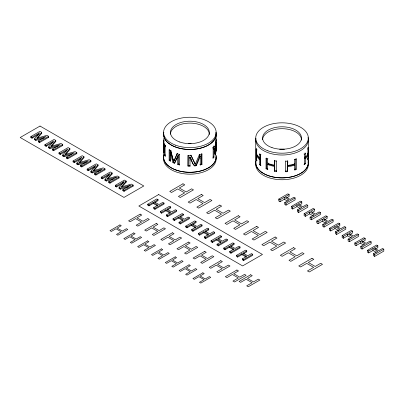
<?xml version="1.0" encoding="UTF-8"?>
<svg xmlns="http://www.w3.org/2000/svg" width="404" height="404" viewBox="0 0 404 404"><rect width="100%" height="100%" fill="white"/><g stroke="black" fill="none" stroke-linecap="round" stroke-linejoin="round"><path stroke-width="0.61" d="M164.519 148.854L164.519 155.06L165.1 156.121L165.655 156.01M177.775 158.333L177.775 164.504L179.472 164.963L179.704 164.655M189.996 159.676L190.001 160.242M200.253 158.762L200.253 164.968L201.95 164.504L201.95 154.01L201.682 153.707M216.155 144.895L216.155 142.587M216.155 140.622L216.155 134.269M255.737 162.716L255.737 139.976M163.575 157.141L163.817 140.097L163.812 142.349M164.519 148.768L164.534 147.117M164.534 146.743L164.534 147.006M177.821 156.005L177.816 156.469M178.255 157.742L178.255 163.968L177.775 164.504M200.298 156.409L200.288 156.989M177.775 158.196L177.805 156.873M200.253 158.671L200.278 157.464M178.255 157.626L178.28 156.439M215.504 151.187L216.155 151.187L215.908 139.562M178.29 156.025L178.295 155.126L174.371 163.287L173.372 162.842L172.932 162.635L170.23 152.268L171.008 151.864L173.609 162.176L174.72 162.686M199.874 156.505L199.884 155.55L200.298 156.106C196.112 166.221 195.647 171.483 189.961 157.232M216.1 139.557A26.29 15.18 0 0 1 216.125 141.264L215.554 152.631L214.726 152.525M163.832 138.4L163.63 150.409L164.216 150.389M163.63 150.409L164.276 144.021L164.847 143.945M214.771 152.863L214.726 153.565L215.751 153.672L216.155 142.309L215.701 142.304M164.241 152.596L163.721 152.626L164.534 146.238L165.413 146.097M164.983 146.329L165.125 145.107M190.001 160.029L190.001 166.201L188.042 166.165L188.082 155.333M188.042 166.165L188.113 155.727M165.403 146.894L165.468 146.485M307.676 147.768L308.186 147.798L307.893 153.323A26.209 15.13 0 0 1 305.424 157.52L304.389 157.217A25.225 14.564 0 0 0 304.586 156.984M308.186 147.798L308.186 158.292L307.893 159.479L307.323 159.418M215.751 153.672L215.322 154.808L214.756 154.727M199.884 155.55L196.006 165.16L196.263 165.746M266.403 158.045L266.049 158.312L266.049 168.806L267.594 169.443L267.594 164.534L268.231 163.968A25.215 14.559 0 0 0 274.74 165.726L274.402 166.372L274.402 171.281L276.392 171.579L276.518 160.757M276.392 171.579L276.533 171.21M169.604 149.662L169.145 149.869L170.826 150.995L173.629 161.337L174.27 160.868L177.255 153.712M201.95 154.01L199.374 154.676L195.263 164.256L190.946 155.353M174.988 162.802L175.179 162.327M173.629 161.337L177.245 153.459M175.371 161.852L175.568 161.378M175.77 160.903L175.972 160.428M176.174 159.949L176.376 159.474M176.583 158.994L176.79 158.514M177.002 158.035L178.295 155.126M267.913 158.661L267.594 158.944L267.594 163.282A26.22 15.135 0 0 0 274.407 165.12L274.574 160.464M274.402 165.125L274.74 164.478L274.74 160.681M274.402 171.281L274.74 170.634L274.74 165.726M213.772 145.98L214.317 146.107L213.15 147.571L213.15 158.065L212.635 157.908M179.472 164.963L179.704 154.161M213.958 150.924L213.958 157.095L213.15 158.065M43.531 138.203L35.84 140.4L34.618 139.698L34.618 138.744L39.673 132.81L32.042 137.254L30.866 136.572L30.866 137.527L32.042 138.208L38.557 134.421M34.618 139.698L34.936 139.324M57.61 146.329L49.914 148.526L48.697 147.824L48.697 146.869L53.752 140.935L46.117 145.379L44.94 144.698L44.94 145.652L46.117 146.334L52.707 142.501M48.697 147.824L49.01 147.45M71.685 154.454L63.989 156.651L62.771 155.949L62.771 154.995L67.827 149.061L60.191 153.505L59.014 152.828L59.014 153.783L60.191 154.459L66.857 150.586M62.771 155.949L63.09 155.58M85.118 162.767L78.068 164.781L76.846 164.075L76.846 163.12L81.901 157.186L74.265 161.63L73.094 160.954L73.094 161.908L74.265 162.585L80.31 159.09M76.846 164.075L77.164 163.706M99.197 170.892L92.142 172.907L90.925 172.205L90.925 171.251L95.98 165.317L88.345 169.761L87.168 169.079L87.168 170.034L88.345 170.715L94.385 167.216M90.925 172.205L91.238 171.831M113.272 179.017L106.217 181.032L105 180.33L105 179.376L110.055 173.442L102.419 177.886L101.242 177.204L101.242 178.159L102.419 178.841L108.464 175.341M105 180.33L105.318 179.957M127.987 186.961L120.296 189.158L119.074 188.456L119.074 187.501L124.129 181.568L122.69 182.421M119.074 188.456L119.392 188.087M30.866 136.572L39.956 131.325L41.718 132.345L36.643 138.289L46.92 135.35L48.667 136.355L48.667 137.309L39.577 142.556L38.405 141.88L38.405 140.925L46.096 136.517L35.84 139.446L34.618 138.744M37.279 138.501L41.718 133.3L41.718 132.345M44.94 144.698L54.03 139.451L55.792 140.471L50.717 146.415L60.994 143.476L62.741 144.481L62.741 145.435L53.651 150.682L52.485 150.01L52.485 149.056L60.171 144.642L49.914 147.571L48.697 146.869M51.353 146.627L55.792 141.425L55.792 140.471M59.014 152.828L68.104 147.581L69.867 148.596L64.797 154.54L75.073 151.601L76.816 152.611L76.816 153.56L67.726 158.812L66.559 158.136L66.559 157.181L74.25 152.768L63.989 155.697L62.771 154.995M65.746 154.379L69.867 149.551L69.867 148.596M73.094 160.954L82.184 155.707L83.946 156.722L78.871 162.666L89.148 159.726L90.895 160.736L90.895 161.691L81.805 166.938L80.633 166.261L80.633 165.307L88.325 160.898L78.068 163.827L76.846 163.12M79.82 162.509L83.946 157.676L83.946 156.722M87.168 169.079L96.258 163.832L98.02 164.852L92.945 170.796L103.222 167.857L104.969 168.862L104.969 169.816L95.879 175.063L94.713 174.387L94.713 173.432L102.399 169.023L92.142 171.953L90.925 171.251M93.9 170.634L98.02 165.807L98.02 164.852M101.242 177.204L110.332 171.958L112.095 172.978L107.025 178.922L117.301 175.982L119.044 176.987L119.044 177.942L109.954 183.189L108.787 182.517L108.787 181.563L115.938 177.462M107.974 178.76L112.095 173.932L112.095 172.978M122.397 183.552L116.493 186.966L115.322 186.289L115.322 185.335L124.407 180.088L126.174 181.103L121.099 187.047L131.376 184.108L133.123 185.118L133.123 186.067L124.033 191.319L122.861 190.643L122.861 189.688L129.578 185.83M122.048 186.885L126.174 182.058L126.174 181.103M304.904 153.03L305.424 153.187L304.47 154.171L304.47 164.665L303.97 164.489M307.247 154.505L307.893 154.57A26.209 15.13 0 0 1 305.424 158.772L305.424 163.681L304.47 164.665M267.594 163.282L267.993 162.928M267.594 169.443L267.913 169.16M174.371 163.287L174.715 163.014M266.049 168.806L266.756 168.271L266.756 158.434M172.932 162.635L173.609 162.176M80.462 158.999L81.007 158.666M94.536 167.125L95.152 166.751M108.61 175.25L109.297 174.841M122.69 183.376L123.437 182.931M38.708 134.33L38.981 134.168M122.538 182.512L116.493 186.012L115.322 185.335M52.853 142.415L53.116 142.258M30.866 137.527L31.431 137.198M38.405 141.88L39.077 141.496M38.405 140.925L39.577 141.602L48.667 136.355M44.94 145.652L45.511 145.324M52.485 150.01L53.151 149.621M52.485 149.056L53.651 149.727L62.741 144.481M59.014 153.783L59.585 153.454M66.559 158.136L67.231 157.747M66.559 157.181L67.726 157.858L76.816 152.611M73.094 161.908L73.659 161.58M80.633 166.261L80.972 166.069M80.633 165.307L81.805 165.983L90.895 160.736M87.168 170.034L87.739 169.705M94.713 174.387L95.046 174.195M94.713 173.432L95.879 174.109L104.969 168.862M101.242 178.159L101.813 177.831M108.787 182.517L109.12 182.32M108.787 181.563L109.954 182.234L119.044 176.987M115.322 186.289L115.887 185.961M130.462 185.33L120.296 188.203L119.074 187.501M122.861 190.643L123.533 190.254M122.861 189.688L124.033 190.365L133.123 185.118M157.419 205.838L153.217 203.409L148.965 205.863L147.723 205.146L147.723 204.192L156.813 198.945L158.055 199.662L158.055 200.616L154.833 202.475M147.723 204.192L148.965 204.909L153.217 202.454L157.944 205.187L153.692 207.641L153.692 208.595L154.934 209.312L164.024 204.065L164.024 203.111L162.782 202.394L159.024 204.56L154.298 201.833L158.055 199.662M153.692 207.641L154.934 208.358L164.024 203.111M170.089 213.15L165.887 210.726L161.635 213.181L160.393 212.464L160.393 211.509L169.483 206.262L170.725 206.979L170.725 207.934L167.508 209.792M160.393 211.509L161.635 212.226L165.887 209.772L170.614 212.504L166.362 214.958L166.362 215.908L167.604 216.63L176.694 211.383L176.694 210.428L175.452 209.706L171.695 211.878L166.968 209.146L170.725 206.979M166.362 214.958L167.604 215.675L176.694 210.428M182.76 220.468L178.558 218.044L174.306 220.498L173.064 219.781L173.064 218.827L182.154 213.58L183.396 214.297L183.396 215.251L180.179 217.11M173.064 218.827L174.306 219.544L178.558 217.089L183.285 219.816L179.033 222.271L179.033 223.225L180.28 223.942L189.37 218.695L189.37 217.741L188.123 217.024L184.37 219.19L179.639 216.463L183.396 214.297M179.033 222.271L180.28 222.988L189.37 217.741M195.43 227.785L191.228 225.356L186.981 227.811L185.734 227.093L185.734 226.139L194.824 220.892L196.066 221.609L196.066 222.564L192.849 224.422M185.734 226.139L186.981 226.856L191.228 224.407L195.955 227.134L191.708 229.588L191.708 230.543L192.95 231.26L202.04 226.013L202.04 225.058L200.793 224.341L197.041 226.508L192.314 223.781L196.066 221.609M191.708 229.588L192.95 230.305L202.04 225.058M208.105 235.103L203.899 232.674L199.652 235.128L198.409 234.411L198.409 233.456L207.494 228.209L208.742 228.927L208.742 229.881L205.52 231.739M198.409 233.456L199.652 234.174L203.899 231.719L208.631 234.451L204.379 236.906L204.379 237.86L205.621 238.577L214.711 233.33L214.711 232.376L213.469 231.654L209.711 233.825L204.985 231.093L208.742 228.927M204.379 236.906L205.621 237.623L214.711 232.376M287.441 201.066L284.29 199.248L280.038 201.702L278.795 200.985L278.795 199.076L287.885 193.829L289.128 194.546L289.128 196.455L286.981 197.692M278.795 199.076L280.038 199.793L284.29 197.339L289.017 200.066L284.764 202.52L284.764 204.429L286.012 205.146L295.102 199.899L295.102 197.99L293.854 197.273L290.102 199.445L285.375 196.713L289.128 194.546M220.776 242.415L216.574 239.991L212.322 242.445L211.08 241.728L211.08 240.774L220.17 235.527L221.412 236.244L221.412 237.198L218.19 239.057M211.08 240.774L212.322 241.491L216.574 239.037L221.301 241.764L217.049 244.218L217.049 245.172L218.291 245.89L227.381 240.643L227.381 239.688L226.139 238.971L222.382 241.143L217.655 238.411L221.412 236.244M284.764 202.52L286.012 203.242L295.102 197.99M217.049 244.218L218.291 244.935L227.381 239.688M300.111 208.383L296.96 206.565L292.713 209.014L291.466 208.297L291.466 206.388L300.556 201.142L301.798 201.864L301.798 203.768L299.652 205.01M291.466 206.388L292.713 207.111L296.96 204.656L301.687 207.383L297.44 209.838L297.44 211.746L298.682 212.464L307.772 207.217L307.772 205.308L306.53 204.591L302.773 206.757L298.046 204.03L301.798 201.864M233.446 249.733L229.245 247.304L224.993 249.758L223.75 249.041L223.75 248.086L232.84 242.839L234.083 243.556L234.083 244.511L230.866 246.369M223.75 248.086L224.993 248.808L229.245 246.354L233.972 249.081L229.719 251.535L229.719 252.49L230.967 253.207L240.052 247.96L240.052 247.006L238.809 246.288L235.052 248.455L230.325 245.728L234.083 243.556M297.44 209.838L298.682 210.555L307.772 205.308M229.719 251.535L230.967 252.253L240.052 247.006M313.312 216.004L309.636 213.878L305.384 216.332L304.141 215.615L304.141 213.706L313.226 208.459L314.474 209.176L314.474 211.085L312.327 212.322M304.141 213.706L305.384 214.423L309.636 211.969L314.363 214.701L310.11 217.155L310.11 219.064L311.353 219.781L320.443 214.534L320.443 212.625L319.2 211.908L315.443 214.075L310.716 211.348L314.474 209.176M246.117 257.05L241.915 254.621L237.663 257.075L236.421 256.358L236.421 255.404L245.511 250.157L246.753 250.874L246.753 251.828L243.536 253.687M236.421 255.404L237.663 256.121L241.915 253.667L246.642 256.399L242.39 258.853L242.39 259.807L243.637 260.524L252.727 255.278L252.727 254.323L251.48 253.601L247.728 255.772L243.001 253.04L246.753 250.874M310.11 217.155L311.353 217.872L320.443 212.625M242.39 258.853L243.637 259.57L252.727 254.323M325.983 223.316L322.306 221.195L318.054 223.649L316.812 222.932L316.812 221.023L325.902 215.776L327.144 216.493L327.144 218.402L324.462 219.948M316.812 221.023L318.054 221.74L322.306 219.286L327.033 222.013L322.781 224.467L322.781 226.376L324.023 227.093L333.113 221.847L333.113 219.938L331.871 219.221L328.114 221.392L323.387 218.66L327.144 216.493M322.781 224.467L324.023 225.19L333.113 219.938M338.653 230.633L334.977 228.512L330.724 230.967L329.482 230.245L329.482 228.336L338.572 223.089L339.815 223.811L339.815 225.715L337.668 226.957M329.482 228.336L330.724 229.058L334.977 226.604L339.703 229.331L335.451 231.785L335.451 233.694L336.699 234.411L345.784 229.164L345.784 227.255L344.541 226.538L340.784 228.704L336.057 225.977L339.815 223.811M335.451 231.785L336.699 232.502L345.784 227.255M350.798 237.648L347.647 235.825L343.395 238.279L342.153 237.562L342.153 235.653L351.243 230.406L352.485 231.123L352.485 233.032L349.803 234.583M342.153 235.653L343.395 236.37L347.647 233.916L352.374 236.648L348.127 239.102L348.127 241.011L349.369 241.728L358.459 236.481L358.459 234.572L357.212 233.855L353.46 236.022L348.733 233.295L352.485 231.123M348.127 239.102L349.369 239.819L358.459 234.572M363.469 244.96L360.317 243.142L356.07 245.597L354.823 244.88L354.823 242.971L363.913 237.724L365.155 238.441L365.155 240.35L362.474 241.895M354.823 242.971L356.07 243.688L360.317 241.233L365.044 243.96L360.797 246.415L360.797 248.324L362.04 249.041L371.13 243.794L371.13 241.885L369.887 241.168L366.13 243.339L361.403 240.607L365.155 238.441M360.797 246.415L362.04 247.137L371.13 241.885M376.144 252.278L372.993 250.46L368.741 252.914L367.499 252.192L367.499 250.283L376.584 245.036L377.831 245.758L377.831 247.662L375.144 249.212M367.499 250.283L368.741 251.005L372.993 248.551L377.72 251.278L373.468 253.732L373.468 255.641L374.71 256.358L383.8 251.111L383.8 249.202L382.558 248.485L378.8 250.652L374.074 247.925L377.831 245.758M373.468 253.732L374.71 254.449L383.8 249.202M116.115 177.356L116.478 177.149L106.217 180.078L105 179.376M130.28 185.436L130.012 185.588M170.826 150.995L171.246 150.763M169.145 149.869L169.145 160.368L170.256 161.135L170.695 160.908M169.145 160.368L169.968 159.994L170.296 160.231M259.954 153.863C258.898 153.853 260.535 155.338 260.974 154.772M260.757 164.468L260.454 164.186L260.454 159.277L259.449 159.62L259.449 164.529L260.494 165.463L260.974 165.266M294.329 169.69C296.334 170.72 296.703 168.15 294.324 169.402M296.344 169.488L296.344 158.989L294.683 159.565L294.4 159.272M259.449 164.529L260.454 164.186M201.95 164.504L201.47 163.968L200.152 164.337M85.759 162.585L86.4 162.398M99.838 170.71L100.48 170.528M164.276 144.021L165.1 145.627L165.655 145.511M164.519 155.06L165.463 154.909M256.692 148.763C255.666 148.389 256.429 150.485 257.111 149.904M257.181 154.232L256.545 154.323L256.545 149.985M257.535 155.429L256.545 155.575L256.545 160.484L257.111 160.398M196.006 165.16C191.885 166.796 191.94 157.868 189.956 157.095M294.683 159.565L294.683 163.903A26.209 15.135 0 0 1 287.517 165.438C288.269 158.807 287.704 162.135 285.396 160.974M285.396 171.468C287.143 172.654 288.365 170.397 285.441 171.124M256.116 148.818L256.116 159.317L256.762 159.252M190.966 155.692L188.042 155.671M163.575 149.51L163.585 151.45L164.236 151.439M215.605 141.249L216.125 141.264M188.113 165.564L189.996 165.6L190.001 166.201M307.676 158.262L308.186 158.292M307.323 148.924L307.893 148.985M307.323 153.262L307.893 153.323M276.392 161.085L274.402 160.787M276.523 170.907L274.74 170.634M213.125 156.883L213.958 157.095M179.472 154.469L176.957 153.752M213.11 148.051L213.943 148.263L215.322 154.808M179.573 164.332L178.255 163.968M305.424 158.772L304.389 158.464A25.225 14.564 0 0 0 305.803 156.53M304.389 163.373L305.424 163.681M212.635 147.415L213.15 147.571M303.97 153.995L304.47 154.171M267.594 158.944L266.049 158.312M267.665 168.655L266.756 168.271M41.274 133.042L41.718 133.3M48.227 137.057L48.667 137.309M55.353 141.168L55.792 141.425M62.307 145.182L62.741 145.435M69.427 149.298L69.867 149.551M76.381 153.313L76.816 153.56M83.502 157.424L83.946 157.676M90.456 161.438L90.895 161.691M97.581 165.549L98.02 165.807M104.535 169.564L104.969 169.816M111.656 173.675L112.095 173.932M118.609 177.689L119.044 177.942M125.73 181.805L126.174 182.058M132.684 185.82L133.123 186.067M296.026 158.706L296.344 158.989M294.329 163.534L294.683 163.903M287.274 170.942L287.274 166.034A25.225 14.564 0 0 0 294.117 164.559L294.683 165.155L294.683 170.059M200.02 164.655L200.253 164.968M199.162 154.363L199.374 154.676M191.446 156.186L195.263 164.256M190.925 155.091L191.183 155.641M256.545 160.484L256.116 159.317M287.396 160.777L287.517 161.105M287.274 160.989L287.517 165.443M287.274 166.034L287.517 171.599M194.107 165.393L194.284 165.983M174.27 160.868L173.912 159.59M213.09 148.445L213.186 148.864M214.317 146.107L215.554 152.631M213.529 146.723L213.862 148.384M213.938 148.798L214.16 150.041M163.721 152.626L163.585 151.45M214.297 150.864L214.418 151.682M189.976 158.706L189.991 159.348M189.986 158.615L189.956 156.747M189.986 158.752L189.961 157.348M170.246 154.091L170.23 152.268M171.018 153.464L171.008 151.864M213.953 150.248L213.943 148.293M374.71 254.449L374.71 256.358M372.993 248.551L372.993 250.46M368.741 251.005L368.741 252.914M362.04 247.137L362.04 249.041M360.317 241.233L360.317 243.142M356.07 243.688L356.07 245.597M349.369 239.819L349.369 241.728M347.647 233.916L347.647 235.825M343.395 236.37L343.395 238.279M336.699 232.502L336.699 234.411M334.977 226.604L334.977 228.512M330.724 229.058L330.724 230.967M324.023 225.19L324.023 227.093M322.306 219.286L322.306 221.195M318.054 221.74L318.054 223.649M311.353 217.872L311.353 219.781M309.636 211.969L309.636 213.878M308.323 139.85L308.323 162.595M307.893 154.57L307.893 159.479M305.424 153.187L305.424 157.525M305.384 214.423L305.384 216.332M298.682 210.555L298.682 212.464M296.96 204.656L296.96 206.565M295.708 159.08L295.708 168.923M294.122 164.564L294.122 165.175M292.713 207.111L292.713 209.014M286.012 203.242L286.012 205.146M285.471 161.307L285.471 171.801M284.29 197.339L284.29 199.248M280.038 199.793L280.038 201.702M268.231 163.968L268.231 164.579M260.494 154.964L260.494 165.463M260.454 154.505L260.454 158.03L259.449 158.373L259.449 154.035M257.676 155.717L257.676 156.02M243.637 259.57L243.637 260.524M241.915 253.667L241.915 254.621M237.663 256.121L237.663 257.075M230.967 252.253L230.967 253.207M229.245 246.354L229.245 247.304M224.993 248.808L224.993 249.758M218.291 244.935L218.291 245.89M216.574 239.037L216.574 239.991M216.155 144.986L216.155 151.187M212.322 241.491L212.322 242.445M205.621 237.623L205.621 238.577M203.899 231.719L203.899 232.674M201.47 154.131L201.47 163.968M199.652 234.174L199.652 235.128M192.95 230.305L192.95 231.26M191.228 224.407L191.228 225.356M186.981 226.856L186.981 227.811M180.28 222.988L180.28 223.942M178.558 217.089L178.558 218.044M174.306 219.544L174.306 220.498M170.256 154.964L170.256 161.135M169.968 150.157L169.968 159.994M167.604 215.675L167.604 216.63M165.887 209.772L165.887 210.726M165.1 145.627L165.1 156.121M163.812 142.804L163.812 148.97M161.635 212.226L161.635 213.181M154.934 208.358L154.934 209.312M153.217 202.454L153.217 203.409M148.965 204.909L148.965 205.863M124.033 190.365L124.033 191.319M120.296 188.203L120.296 189.158M116.493 186.012L116.493 186.966M109.954 182.234L109.954 183.189M106.217 180.078L106.217 181.032M102.419 177.886L102.419 178.841M95.879 174.109L95.879 175.063M92.142 171.953L92.142 172.907M88.345 169.761L88.345 170.715M81.805 165.983L81.805 166.938M78.068 163.827L78.068 164.781M74.265 161.63L74.265 162.585M67.726 157.858L67.726 158.812M63.989 155.697L63.989 156.651M60.191 153.505L60.191 154.459M53.651 149.727L53.651 150.682M49.914 147.571L49.914 148.526M46.117 145.379L46.117 146.334M39.577 141.602L39.577 142.556M35.84 139.446L35.84 140.4M32.042 137.254L32.042 138.208M308.01 137.517A26.29 15.18 0 0 1 282.623 155.015A26.29 15.18 0 0 1 255.894 138.193M308.171 161.125A26.29 15.18 0 0 1 282.073 177.917A26.29 15.18 0 0 1 255.878 161.171M287.729 164.721A25.225 14.564 0 0 1 287.269 164.781M294.678 165.15A26.209 15.135 0 0 1 287.517 166.69M274.74 164.478A25.215 14.559 0 0 1 274.301 164.398M260.408 157.999A25.215 14.559 0 0 1 260.186 157.777M259.489 158.393A26.22 15.135 0 0 1 256.58 154.343M260.408 159.252A25.215 14.559 0 0 1 257.752 155.641M274.407 166.372A26.22 15.135 0 0 1 267.594 164.529M259.489 159.646A26.22 15.135 0 0 1 256.58 155.596M262.6 139.693A19.437 11.221 0 0 1 282.411 128.694A19.437 11.221 0 0 1 301.46 140.132M308.01 162.241A26.29 15.18 0 0 1 282.623 179.74A26.29 15.18 0 0 1 255.894 162.918M308.01 160.332A26.29 15.18 0 0 1 282.623 177.831A26.29 15.18 0 0 1 255.894 161.009M279.619 149.238A23.371 13.494 0 0 1 284.446 149.238M215.963 157.166A26.29 15.18 0 0 1 189.597 174.164A26.29 15.18 0 0 1 163.832 156.858M215.963 155.257A26.29 15.18 0 0 1 189.597 172.256A26.29 15.18 0 0 1 163.832 154.949M215.963 132.512A26.29 15.18 0 0 1 189.597 149.51A26.29 15.18 0 0 1 163.832 132.209M216.009 132.648A26.29 15.18 0 0 1 189.905 149.44A26.29 15.18 0 0 1 163.711 132.694M170.432 134.113A19.437 11.221 0 0 1 190.244 123.114A19.437 11.221 0 0 1 209.297 134.552M216.009 155.545A26.29 15.18 0 0 1 189.905 172.341A26.29 15.18 0 0 1 163.711 155.591M188.658 143.602A23.371 13.494 0 0 1 191.072 143.602M40.031 126.058L20.2 137.506L123.983 197.425L143.809 185.976L40.031 126.058M158.671 194.556L138.84 206.005L242.617 265.923L262.449 254.475L158.671 194.556M182.967 183.8L169.751 191.435L171.559 192.476L177.74 188.91L184.618 192.88L178.432 196.445L180.24 197.49L193.46 189.86L191.653 188.814L186.188 191.971L179.315 187.996L184.779 184.845L182.967 183.8M119.912 224.937L109.999 230.664L111.353 231.447L115.988 228.77L121.15 231.744L116.509 234.421L117.867 235.209L127.78 229.482L126.427 228.699L122.331 231.063L117.17 228.088L121.271 225.72L119.912 224.937M140.153 214.14L128.588 220.821L130.169 221.735L135.577 218.609L141.597 222.084L136.188 225.205L137.769 226.119L149.339 219.443L147.753 218.529L142.976 221.286L136.956 217.812L141.738 215.054L140.153 214.14M133.734 232.921L123.821 238.643L125.179 239.426L129.815 236.749L134.971 239.729L130.335 242.405L131.689 243.188L141.607 237.461L140.249 236.678L136.153 239.047L130.997 236.067L135.093 233.704L133.734 232.921M201.399 194.44L188.178 202.076L189.991 203.121L196.172 199.551L203.045 203.52L196.864 207.09L198.672 208.131L211.893 200.5L210.085 199.455L204.621 202.611L197.748 198.642L203.207 195.486L201.399 194.44M156.282 223.452L144.713 230.129L146.298 231.043L151.707 227.922L157.722 231.396L152.313 234.517L153.894 235.431L165.463 228.755L163.883 227.841L159.1 230.598L153.086 227.124L157.863 224.366L156.282 223.452M147.561 240.9L137.643 246.627L139.001 247.41L143.637 244.733L148.793 247.708L144.157 250.384L145.516 251.167L155.429 245.445L154.07 244.662L149.975 247.026L144.819 244.051L148.914 241.683L147.561 240.9M219.832 205.081L206.611 212.716L208.419 213.761L214.605 210.191L221.478 214.16L215.297 217.731L217.105 218.776L230.325 211.141L228.518 210.095L223.053 213.251L216.175 209.282L221.639 206.126L219.832 205.081M172.407 232.765L160.843 239.441L162.423 240.355L167.832 237.234L173.851 240.703L168.443 243.829L170.023 244.743L181.593 238.062L180.007 237.148L175.23 239.91L169.21 236.436L173.993 233.679L172.407 232.765M161.383 248.879L151.47 254.606L152.823 255.389L157.459 252.712L162.62 255.687L157.979 258.368L159.338 259.151L169.251 253.424L167.897 252.641L163.797 255.005L158.641 252.03L162.741 249.662L161.383 248.879M188.537 242.072L176.967 248.753L178.553 249.667L183.961 246.541L189.976 250.015L184.567 253.141L186.153 254.055L197.718 247.374L196.137 246.46L191.355 249.223L185.34 245.748L190.117 242.986L188.537 242.072M238.264 215.726L225.043 223.356L226.851 224.402L233.032 220.831L239.91 224.801L233.729 228.371L235.537 229.416L248.758 221.781L246.945 220.736L241.486 223.892L234.608 219.922L240.072 216.766L238.264 215.726M175.205 256.863L165.292 262.585L166.65 263.368L171.286 260.691L176.442 263.671L171.806 266.347L173.159 267.13L183.078 261.408L181.719 260.62L177.624 262.989L172.468 260.009L176.563 257.646L175.205 256.863M204.666 251.384L193.097 258.065L194.678 258.979L200.091 255.853L206.106 259.328L200.697 262.449L202.278 263.363L213.847 256.686L212.262 255.772L207.484 258.53L201.465 255.06L206.247 252.298L204.666 251.384M189.032 264.842L179.113 270.569L180.472 271.352L185.108 268.675L190.264 271.65L185.628 274.326L186.986 275.109L196.899 269.387L195.541 268.604L191.446 270.968L186.289 267.993L190.385 265.625L189.032 264.842M256.692 226.366L243.476 233.997L245.284 235.042L251.465 231.472L258.343 235.441L252.157 239.011L253.964 240.057L267.185 232.421L265.377 231.381L259.913 234.532L253.04 230.563L258.504 227.412L256.692 226.366M220.791 260.696L209.222 267.372L210.807 268.286L216.216 265.165L222.23 268.64L216.822 271.761L218.407 272.675L229.972 265.999L228.391 265.085L223.609 267.842L217.594 264.368L222.372 261.61L220.791 260.696M202.853 272.821L192.935 278.548L194.294 279.331L198.93 276.654L204.091 279.634L199.45 282.31L200.808 283.093L210.721 277.366L209.368 276.583L205.267 278.952L200.111 275.972L204.212 273.609L202.853 272.821M275.124 237.007L261.903 244.637L263.716 245.683L269.897 242.112L276.77 246.081L270.589 249.652L272.397 250.697L285.618 243.067L283.81 242.021L278.346 245.172L271.473 241.203L276.932 238.052L275.124 237.007M236.921 270.008L225.351 276.684L226.932 277.599L232.345 274.478L238.36 277.947L232.951 281.073L234.532 281.987L246.102 275.306L244.516 274.392L239.739 277.154L233.724 273.68L238.501 270.922L236.921 270.008M293.556 247.647L280.336 255.283L282.144 256.323L288.33 252.758L295.203 256.727L289.022 260.292L290.829 261.337L304.05 253.707L302.243 252.662L296.778 255.818L289.9 251.844L295.364 248.692L293.556 247.647M250.677 274.76L239.107 281.436L240.693 282.351L246.102 279.23L252.116 282.704L246.708 285.825L248.293 286.739L259.858 280.063L258.277 279.149L253.495 281.906L247.48 278.432L252.263 275.674L250.677 274.76M311.989 258.287L298.768 265.923L300.576 266.968L306.757 263.398L313.635 267.367L307.454 270.938L309.262 271.978L322.483 264.347L320.67 263.302L315.211 266.458L308.333 262.489L313.797 259.333L311.989 258.287M267.877 150.798A26.29 15.18 0 0 0 308.297 138.683A26.29 15.18 0 0 0 269.917 124.533A26.29 15.18 0 0 0 267.877 150.798M271.988 147.612A19.437 11.221 0 0 0 301.46 138.224A19.437 11.221 0 0 0 272.644 128.179A19.437 11.221 0 0 0 271.988 147.612M175.715 145.218A26.29 15.18 0 0 0 216.13 133.103A26.29 15.18 0 0 0 177.75 118.953A26.29 15.18 0 0 0 175.715 145.218M179.82 142.031A19.437 11.221 0 0 0 209.297 132.643A19.437 11.221 0 0 0 180.477 122.599A19.437 11.221 0 0 0 179.82 142.031"/></g></svg>
